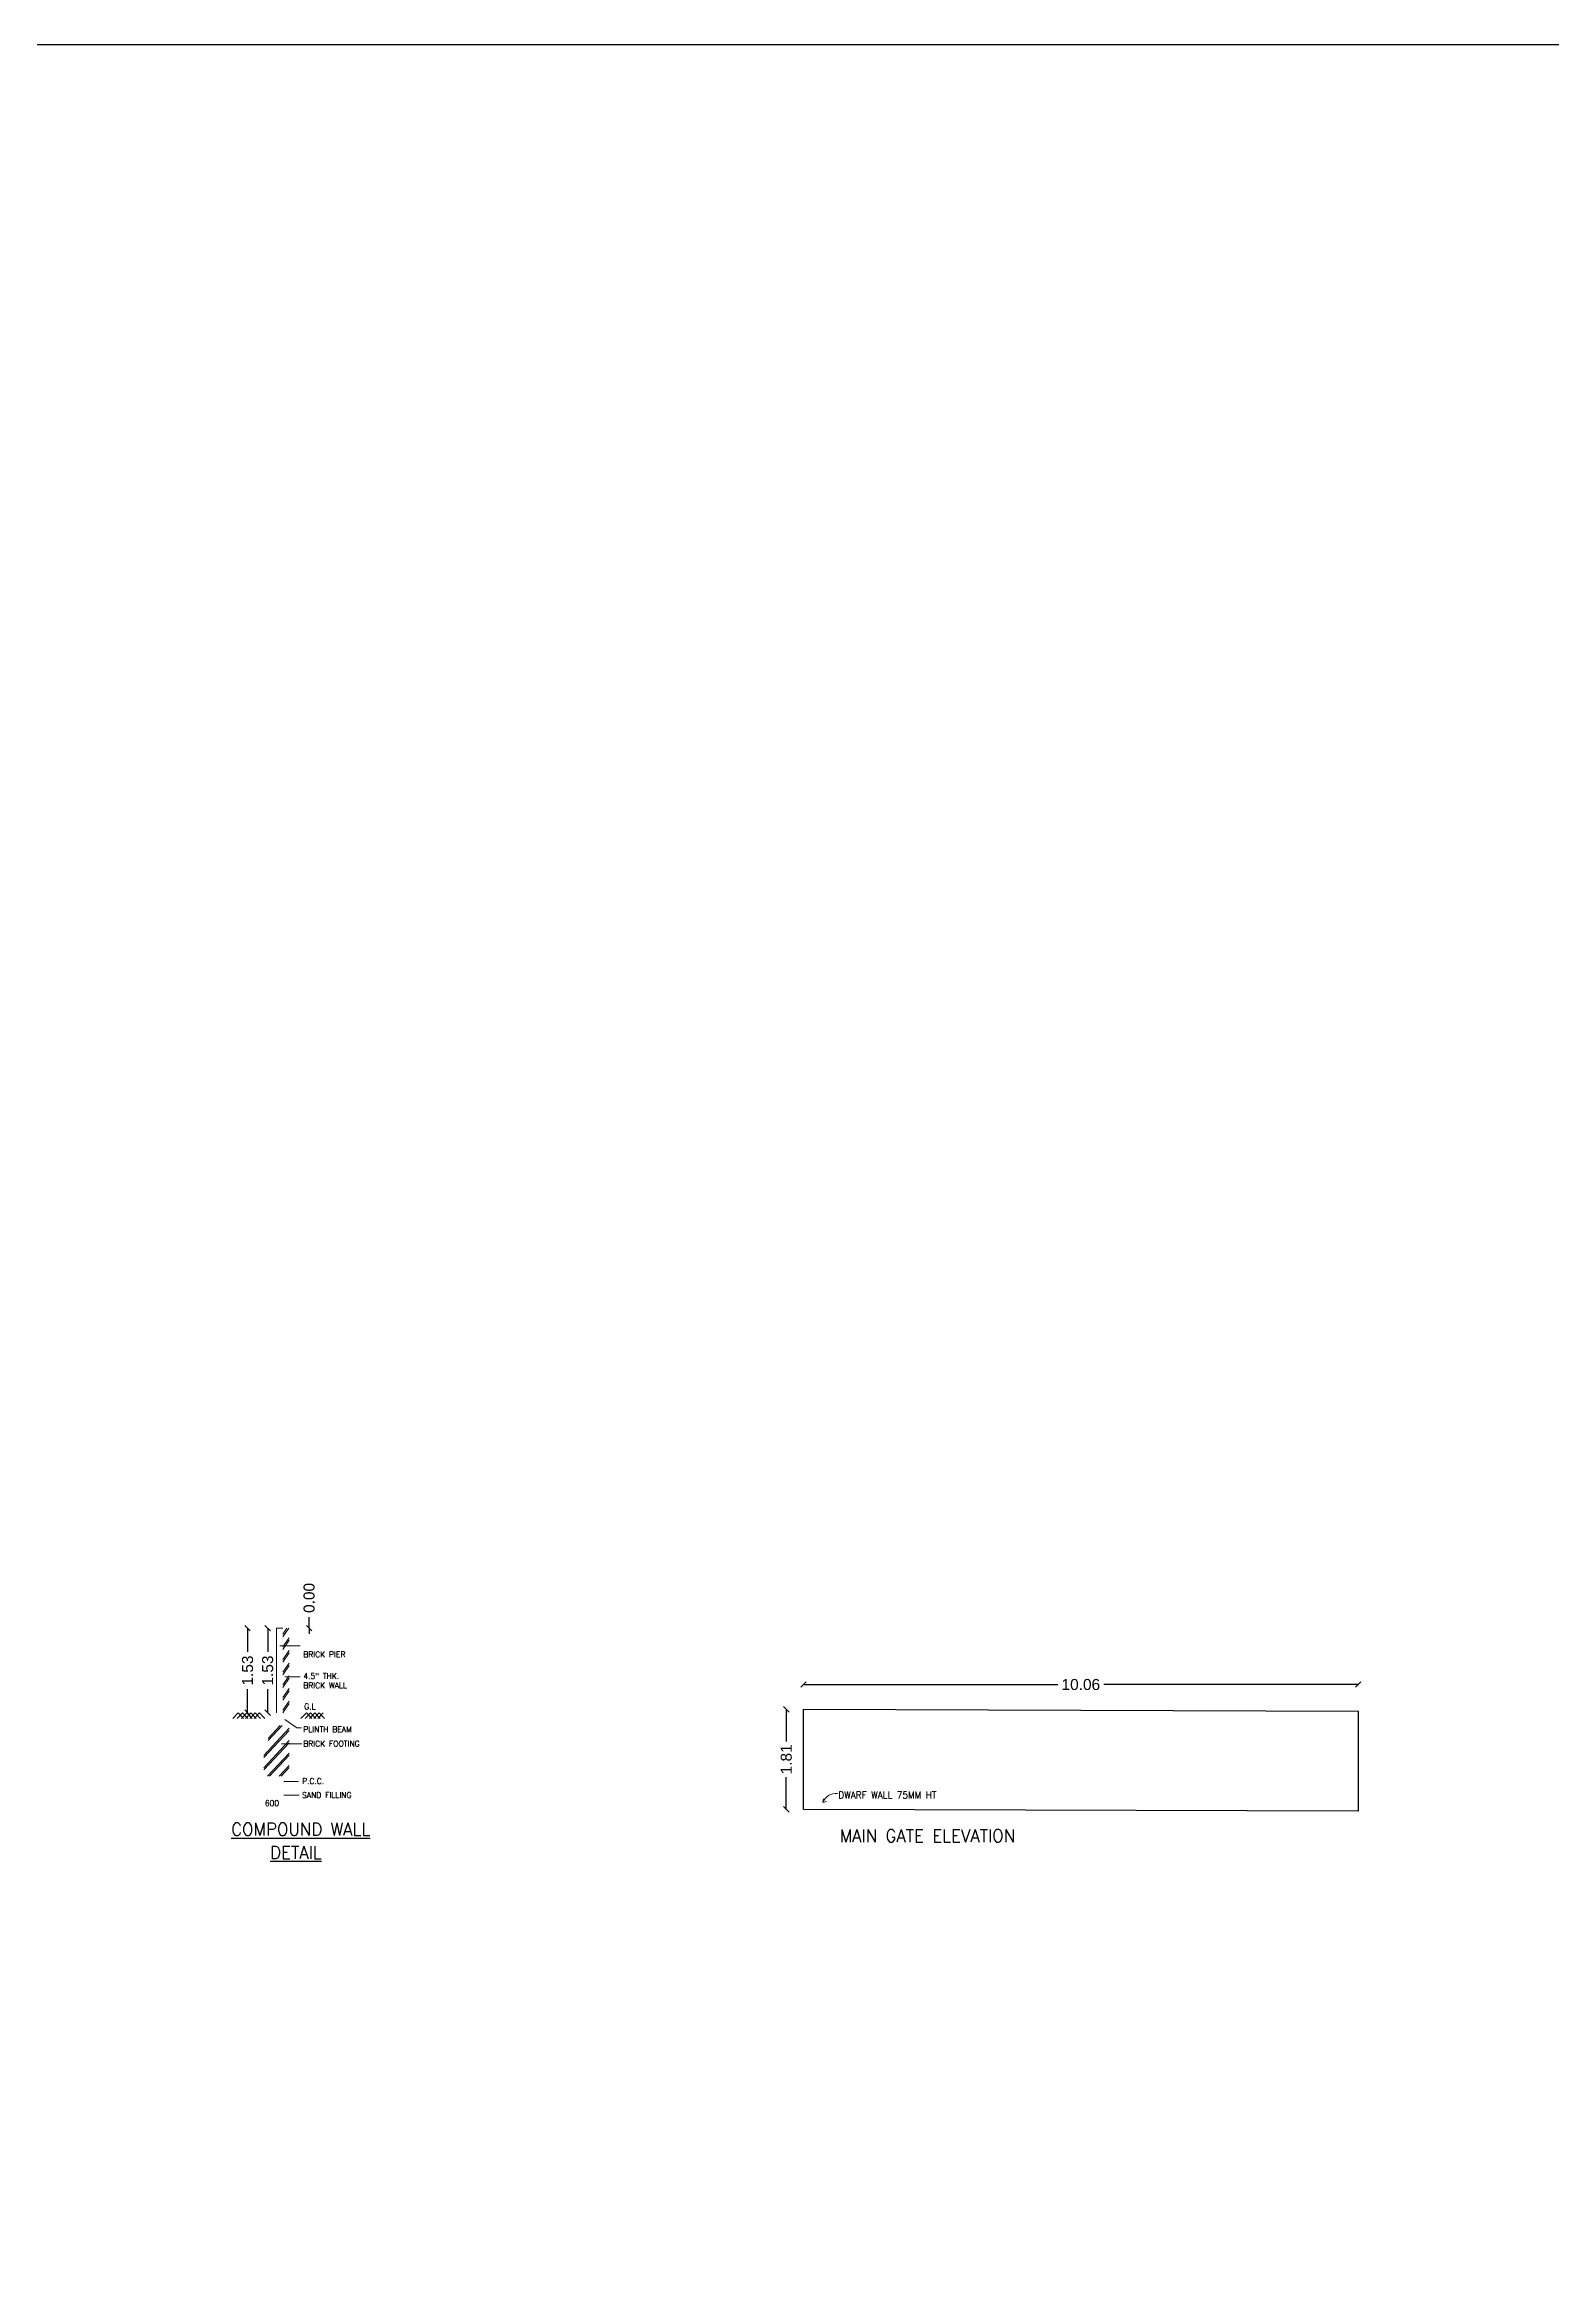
# Model space of a CAD drawing. Header units: metres. Extents: x 145568 to 146222, y 212280 to 212437.
# Drawn here: x 145623.12 to 145650.46, y 212396.46 to 212436.7 of the extents above; entities that cross this region are included whole.
import ezdxf

# ---------------------------------------------------------------- set-up
doc = ezdxf.new("R2010")
doc.units = ezdxf.units.M
doc.linetypes.add('HIDDEN', pattern=[0.375, 0.25, -0.125])
doc.layers.add('COMPOUNDWALL', color=7, linetype='Continuous')
doc.layers.add('MAIN_GATE', color=57, linetype='Continuous')
doc.layers.add('Dim', color=6, linetype='Continuous', lineweight=9)
doc.layers.add('TEXT', color=4, linetype='HIDDEN', lineweight=30)
doc.styles.get("Standard").update_dxf_attribs({"font": 'arial.ttf'})
doc.styles.add('T', font='ROMAND.shx', dxfattribs={"width": 0.9, "height": 10})
doc.styles.add('T1', font='ROMANS.shx', dxfattribs={"width": 0.96, "height": 4})
doc.dimstyles.new('app', dxfattribs={"dimtxt": 0.2, "dimasz": 0.1, "dimexe": 0.18, "dimexo": 0.0625, "dimgap": 0.09, "dimtad": 0, "dimzin": 0, "dimdsep": 46, "dimtxsty": 'Standard', "dimblk": 'OBLIQUE', "dimcen": 0.09, "dimse1": 1, "dimse2": 1, "dimadec": 0, "dimazin": 0, "dimtfac": 1, "dimtofl": 0, "dimtmove": 0, "dimatfit": 3, "dimfxl": 0, "dimtolj": 1, "dimtzin": 0, "dimarcsym": 0})

# ---------------------------------------------------------------- blocks, each defined once
blk = doc.blocks.new('_Oblique')
at = {"color": 0, "linetype": 'ByBlock', "lineweight": -2}
blk.add_line((-0.5, -0.5), (0.5, 0.5), dxfattribs=at)
blk = doc.blocks.new('*D50')
at = {"layer": 'COMPOUNDWALL', "color": 0, "lineweight": -2}
for p, q in [((145627.174, 212407.983), (145627.174, 212407.557)), ((145627.174, 212406.45), (145627.174, 212406.876))]:
    blk.add_line(p, q, dxfattribs=at)
at = {"layer": 'Defpoints', "color": 0}
for p in [(145627.174, 212407.983), (145627.449, 212407.983), (145627.449, 212406.45)]:
    blk.add_point(p, dxfattribs=at)
at = {"layer": 'COMPOUNDWALL', "color": 0, "lineweight": -2, "xscale": 0.1, "yscale": 0.1, "zscale": 0.1}
for p, rotation in [((145627.174, 212407.983), 90), ((145627.174, 212406.45), 270)]:
    blk.add_blockref('_Oblique', p, dxfattribs=dict(at, rotation=rotation))
at = {"layer": 'COMPOUNDWALL', "color": 0, "insert": (145627.174, 212407.216), "char_height": 0.2, "attachment_point": 5, "rotation": 90}
blk.add_mtext('\\A1;1.53', dxfattribs=at)
blk = doc.blocks.new('*D51')
at = {"layer": 'COMPOUNDWALL', "color": 0, "lineweight": -2}
for p, q in [((145626.809, 212407.983), (145626.809, 212407.557)), ((145626.809, 212406.45), (145626.809, 212406.876))]:
    blk.add_line(p, q, dxfattribs=at)
at = {"layer": 'Defpoints', "color": 0}
for p in [(145627.449, 212407.983), (145626.809, 212406.45), (145627.449, 212406.45)]:
    blk.add_point(p, dxfattribs=at)
at = {"layer": 'COMPOUNDWALL', "color": 0, "lineweight": -2, "xscale": 0.1, "yscale": 0.1, "zscale": 0.1}
for p, rotation in [((145626.809, 212407.983), 90), ((145626.809, 212406.45), 270)]:
    blk.add_blockref('_Oblique', p, dxfattribs=dict(at, rotation=rotation))
at = {"layer": 'COMPOUNDWALL', "color": 0, "insert": (145626.809, 212407.216), "char_height": 0.2, "attachment_point": 5, "rotation": 90}
blk.add_mtext('\\A1;1.53', dxfattribs=at)
blk = doc.blocks.new('*D52')
at = {"layer": 'COMPOUNDWALL', "color": 0, "lineweight": -2}
for q in [(145627.925, 212408.183), (145627.925, 212407.883)]:
    blk.add_line((145627.925, 212407.983), q, dxfattribs=at)
at = {"layer": 'Defpoints', "color": 0}
for p in [(145627.449, 212407.983), (145627.449, 212407.983), (145627.925, 212407.983)]:
    blk.add_point(p, dxfattribs=at)
at = {"layer": 'COMPOUNDWALL', "color": 0, "lineweight": -2, "xscale": 0.1, "yscale": 0.1, "zscale": 0.1}
for rotation in [90, 270]:
    blk.add_blockref('_Oblique', (145627.925, 212407.983), dxfattribs=dict(at, rotation=rotation))
at = {"layer": 'COMPOUNDWALL', "color": 0, "insert": (145627.925, 212408.532), "char_height": 0.2, "attachment_point": 5, "rotation": 90}
blk.add_mtext('\\A1;0.00', dxfattribs=at)
blk = doc.blocks.new('*D53')
at = {"layer": 'Defpoints', "color": 0}
for p in [(145636.579, 212406.513), (145636.891, 212406.513), (145636.891, 212404.698)]:
    blk.add_point(p, dxfattribs=at)
at = {"layer": 'MAIN_GATE', "color": 0, "lineweight": -2}
for p, q in [((145636.579, 212406.513), (145636.579, 212405.926)), ((145636.579, 212404.698), (145636.579, 212405.284))]:
    blk.add_line(p, q, dxfattribs=at)
at = {"layer": 'MAIN_GATE', "color": 0, "lineweight": -2, "xscale": 0.1, "yscale": 0.1, "zscale": 0.1}
for p, rotation in [((145636.579, 212406.513), 90), ((145636.579, 212404.698), 270)]:
    blk.add_blockref('_Oblique', p, dxfattribs=dict(at, rotation=rotation))
at = {"layer": 'MAIN_GATE', "color": 0, "insert": (145636.579, 212405.605), "char_height": 0.2, "attachment_point": 5, "rotation": 90}
blk.add_mtext('\\A1;1.81', dxfattribs=at)
blk = doc.blocks.new('*D56')
at = {"layer": 'Defpoints', "color": 0}
for p in [(145646.951, 212406.961), (145636.891, 212406.513), (145646.951, 212406.481)]:
    blk.add_point(p, dxfattribs=at)
at = {"layer": 'MAIN_GATE', "color": 0, "lineweight": -2}
for p, q in [((145636.891, 212406.961), (145641.503, 212406.961)), ((145646.951, 212406.961), (145642.339, 212406.961))]:
    blk.add_line(p, q, dxfattribs=at)
at = {"layer": 'MAIN_GATE', "color": 0, "lineweight": -2, "xscale": 0.1, "yscale": 0.1, "zscale": 0.1, "rotation": 180}
blk.add_blockref('_Oblique', (145636.891, 212406.961), dxfattribs=at)
at = {"layer": 'MAIN_GATE', "color": 0, "lineweight": -2, "xscale": 0.1, "yscale": 0.1, "zscale": 0.1}
blk.add_blockref('_Oblique', (145646.951, 212406.961), dxfattribs=at)
at = {"layer": 'MAIN_GATE', "color": 0, "insert": (145641.921, 212406.961), "char_height": 0.2, "attachment_point": 5}
blk.add_mtext('\\A1;10.06', dxfattribs=at)

msp = doc.modelspace()

# ---------------------------------------------------------------- linework, layer by layer
at = {"color": 64}
msp.add_lwpolyline([(145567.5421, 212436.703), (146222.2739, 212436.703), (146222.2739, 212279.5715), (145567.5421, 212279.5715)], close=True, dxfattribs=at)
at = {"layer": 'Dim'}
for p, q in [((145627.3343, 212407.9829), (145627.3343, 212406.4496)), ((145627.4493, 212407.9829), (145627.3343, 212407.9829)), ((145627.4493, 212407.8296), (145627.555, 212407.9829)), ((145627.4493, 212407.8746), (145627.5239, 212407.9829)), ((145627.3941, 212407.6612), (145627.7646, 212407.6612)), ((145627.4493, 212407.6446), (145627.5643, 212407.8115)), ((145627.4493, 212407.5996), (145627.5643, 212407.7665)), ((145627.4493, 212407.4146), (145627.5643, 212407.5815)), ((145627.4493, 212407.3696), (145627.5643, 212407.5365)), ((145627.4493, 212407.1846), (145627.5643, 212407.3515)), ((145627.4493, 212407.1396), (145627.5643, 212407.3065)), ((145627.4493, 212406.9546), (145627.5643, 212407.1215)), ((145627.4493, 212406.9096), (145627.5643, 212407.0765)), ((145627.4823, 212407.1029), (145627.7646, 212407.1029)), ((145627.4493, 212406.7246), (145627.5643, 212406.8915)), ((145627.4493, 212406.6796), (145627.5643, 212406.8465)), ((145627.4493, 212406.4946), (145627.5643, 212406.6615)), ((145627.4493, 212406.4496), (145627.5643, 212406.6165)), ((145626.5432, 212406.3474), (145626.6404, 212406.4496)), ((145626.6199, 212406.3474), (145626.717, 212406.4496)), ((145626.7375, 212406.3474), (145626.6404, 212406.4496)), ((145626.6965, 212406.3474), (145626.7937, 212406.4496)), ((145626.8142, 212406.3474), (145626.717, 212406.4496)), ((145626.7732, 212406.3474), (145626.8704, 212406.4496)), ((145626.8909, 212406.3474), (145626.7937, 212406.4496)), ((145626.8499, 212406.3474), (145626.947, 212406.4496)), ((145626.9675, 212406.3474), (145626.8704, 212406.4496)), ((145626.9265, 212406.3474), (145627.0237, 212406.4496)), ((145627.0442, 212406.3474), (145626.947, 212406.4496)), ((145627.1209, 212406.3474), (145627.0237, 212406.4496)), ((145627.181, 212405.9462), (145627.4372, 212406.2196)), ((145627.181, 212405.9836), (145627.4021, 212406.2196)), ((145627.4867, 212406.3249), (145627.7053, 212406.1742)), ((145627.7778, 212406.3474), (145627.875, 212406.4496)), ((145627.8545, 212406.3474), (145627.9516, 212406.4496)), ((145627.9721, 212406.3474), (145627.875, 212406.4496)), ((145627.9311, 212406.3474), (145628.0283, 212406.4496)), ((145628.0488, 212406.3474), (145627.9516, 212406.4496)), ((145628.0078, 212406.3474), (145628.105, 212406.4496)), ((145628.1255, 212406.3474), (145628.0283, 212406.4496)), ((145628.0845, 212406.3474), (145628.1816, 212406.4496)), ((145628.2021, 212406.3474), (145628.105, 212406.4496)), ((145627.1043, 212405.6775), (145627.5643, 212406.1684)), ((145627.1043, 212405.6402), (145627.5643, 212406.1311)), ((145627.1043, 212405.4533), (145627.5643, 212405.9442)), ((145627.1043, 212405.4159), (145627.5643, 212405.9068)), ((145627.4263, 212405.8879), (145627.7958, 212405.8879)), ((145627.7053, 212406.1742), (145627.7882, 212406.1742)), ((145627.1704, 212405.2996), (145627.5643, 212405.7199)), ((145627.2054, 212405.2996), (145627.5643, 212405.6826)), ((145627.3806, 212405.2996), (145627.5643, 212405.4957)), ((145627.4156, 212405.2996), (145627.5643, 212405.4583)), ((145627.464, 212405.2023), (145627.7355, 212405.2023)), ((145627.464, 212404.9536), (145627.743, 212404.9536)), ((145637.241, 212404.8231), (145637.2527, 212404.8905)), ((145637.241, 212404.8231), (145637.3075, 212404.8397))]:
    msp.add_line(p, q, dxfattribs=at)
msp.add_arc((145637.4782, 212404.7321), 0.254, 83.35485, 159.01193, dxfattribs=at)
at = {"layer": 'MAIN_GATE'}
msp.add_lwpolyline([(145636.8905, 212406.5128), (145646.9506, 212406.4805), (145646.9506, 212404.6658), (145636.8905, 212404.6981)], close=True, dxfattribs=at)

# ---------------------------------------------------------------- texts
at = {"layer": 'Dim', "style": 'T1', "width": 0.96}
for s, height, p in [('BRICK PIER', 0.10478, (145627.8199, 212407.4555)), ('4.5" THK.', 0.10478, (145627.8199, 212407.0629)), ('BRICK WALL', 0.10478, (145627.8199, 212406.8933)), ('G.L', 0.10478, (145627.8355, 212406.5101)), ('PLINTH BEAM', 0.104778, (145627.8199, 212406.0965)), ('BRICK FOOTING', 0.104778, (145627.8199, 212405.8363)), ('SAND FILLING', 0.104778, (145627.7973, 212404.9044)), ('P.C.C.', 0.10478, (145627.7973, 212405.1584)), ('DWARF WALL 75MM HT', 0.122769, (145637.5217, 212404.8982)), ('600', 0.10478, (145627.1217, 212404.7581))]:
    msp.add_text(s, height=height, dxfattribs=at).set_placement(p)
at = {"layer": 'TEXT', "color": 5, "style": 'T', "width": 0.96}
for s, p in [('%%UCOMPOUND WALL%%U', (145626.5111, 212404.2223)), ('MAIN GATE ELEVATION', (145637.5465, 212404.104)), ('%%UDETAIL%%U', (145627.217, 212403.8018))]:
    msp.add_text(s, height=0.229568, dxfattribs=at).set_placement(p)

# ---------------------------------------------------------------- dimensions: what is measured, and where the dimension line sits
at = {"layer": 'COMPOUNDWALL', "color": 3}
dim = msp.add_linear_dim(base=(145627.9246052178, 212407.9829218449), p1=(145627.4493318389, 212407.9829218448), p2=(145627.4493318389, 212407.9829218448), angle=90, dimstyle='app', dxfattribs=at)
dim.commit()
dim.dimension.update_dxf_attribs({"geometry": '*D52', "text_midpoint": (145627.9246052178, 212408.5323352145)})
at = {"layer": 'COMPOUNDWALL', "color": 2}
dim = msp.add_linear_dim(base=(145626.8094, 212406.4496), p1=(145627.4493, 212407.9829), p2=(145627.4493, 212406.4496), angle=90, dimstyle='app', dxfattribs=at)
dim.commit()
dim.dimension.update_dxf_attribs({"geometry": '*D51', "text_midpoint": (145626.8094, 212407.2163)})
at = {"layer": 'COMPOUNDWALL', "color": 1}
dim = msp.add_linear_dim(base=(145627.1738, 212407.9829), p1=(145627.4493, 212406.4496), p2=(145627.4493, 212407.9829), angle=90, dimstyle='app', dxfattribs=at)
dim.commit()
dim.dimension.update_dxf_attribs({"geometry": '*D50', "text_midpoint": (145627.1738, 212407.2163)})
at = {"layer": 'MAIN_GATE', "color": 2}
dim = msp.add_linear_dim(base=(145646.9506, 212406.9612), p1=(145636.8905, 212406.5128), p2=(145646.9506, 212406.4805), dimstyle='app', dxfattribs=at)
dim.commit()
dim.dimension.update_dxf_attribs({"geometry": '*D56', "text_midpoint": (145641.9206, 212406.9612)})
at = {"layer": 'MAIN_GATE', "color": 1}
dim = msp.add_linear_dim(base=(145636.5795, 212406.5128), p1=(145636.8905, 212404.6981), p2=(145636.8905, 212406.5128), angle=90, dimstyle='app', dxfattribs=at)
dim.commit()
dim.dimension.update_dxf_attribs({"geometry": '*D53', "text_midpoint": (145636.5795, 212405.6054)})

doc.saveas('drawing.dxf')
